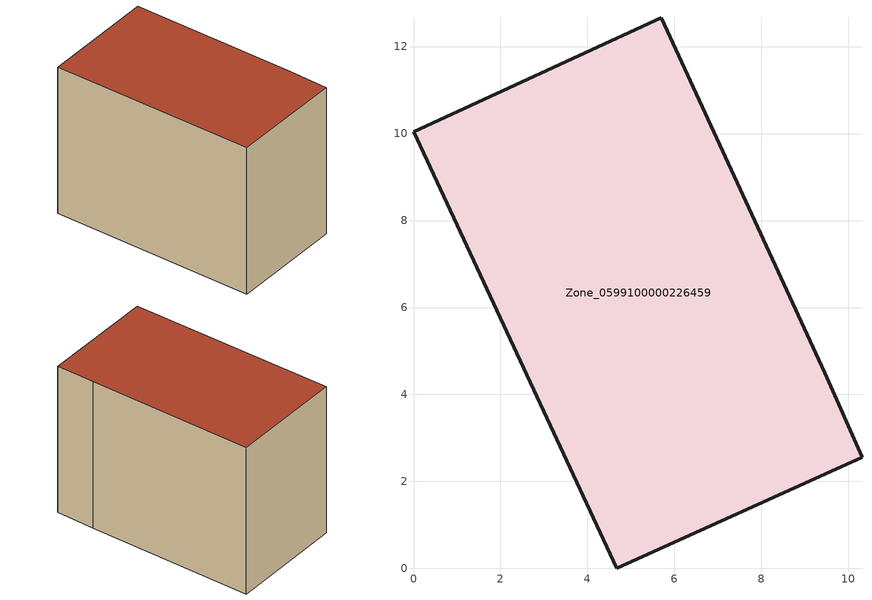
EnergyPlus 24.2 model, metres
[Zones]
Zone_0599100000226459
 floor ground (C_G): 10.31,2.56 4.67,0 0,10.04 5.7,12.67 9.46,4.5 z0
 wall outside (C_F): 4.67,0 10.31,2.56 9.46,4.5 5.7,12.67 0,10.04 4.67,0 z0:8.4
 roof outside (C_R): 9.46,4.5 5.7,12.67 0,10.04 4.67,0 10.31,2.56 z8.4
[BUILDING]
Pand.0599100000226459: North Axis=0; Terrain=City; Loads Convergence Tolerance Value=0.04; Temperature Convergence Tolerance Value=0.4; Solar Distribution=FullExterior; Maximum Number of Warmup Days=25; Minimum Number of Warmup Days=1
[Site:Location]
Rotterdam.The.Hague.AP_ZH_NLD Design_Conditions: Latitude=51.96; Longitude=4.45; Time Zone=1; Elevation=-4.5
[SITE:GROUNDTEMPERATURE:BUILDINGSURFACE]
18, 18, 18, 18, 18, 18, 18, 18, 18, 18, 18, 18
[MATERIAL] Thermal Absorptance=0.9; Solar Absorptance=0.7; Visible Absorptance=0.7
Name | Roughness | Thickness | Conductivity | Density | Specific Heat
G.TC.1946-1964 | MediumSmooth | 0.15 | 1 | 540 | 1210
F.TC.1946-1964 | Rough | 0.3 | 0.857143 | 1920 | 840
R.TC.1946-1964 | MediumRough | 0.2 | 0.235294 | 1500 | 1000
[CONSTRUCTION]
C_G: G.TC.1946-1964
C_F: F.TC.1946-1964
C_R: R.TC.1946-1964
[ZONE]
Zone_0599100000226459: Type=1; Multiplier=1; Ceiling Height=Autocalculate; Volume=Autocalculate; Floor Area=autocalculate; Part of Total Floor Area=Yes
[ZONEINFILTRATION:DESIGNFLOWRATE]
Infil_Zone_0599100000226459: Zone or ZoneList or Space or SpaceList=Zone_0599100000226459; Schedule=AlwaysOn; Design Flow Rate Calculation Method=Flow/Area; Flow Rate per Floor Area=0.003; Constant Term Coefficient=1; Temperature Term Coefficient=0; Velocity Term Coefficient=0; Velocity Squared Term Coefficient=0
[HVACTEMPLATE:ZONE:IDEALLOADSAIRSYSTEM]
Zone_0599100000226459: Maximum Heating Supply Air Temperature=50; Minimum Cooling Supply Air Temperature=13; Maximum Heating Supply Air Humidity Ratio=0.0156; Minimum Cooling Supply Air Humidity Ratio=0.0077; Heating Limit=NoLimit; Cooling Limit=NoLimit; Dehumidification Control Type=ConstantSensibleHeatRatio; Cooling Sensible Heat Ratio=0.7; Dehumidification Setpoint=60; Humidification Control Type=None; Humidification Setpoint=30; Outdoor Air Method=None; Outdoor Air Flow Rate per Person=0.00944; Outdoor Air Flow Rate per Zone Floor Area=0; Outdoor Air Flow Rate per Zone=0; Demand Controlled Ventilation Type=None; Outdoor Air Economizer Type=NoEconomizer; Heat Recovery Type=None; Sensible Heat Recovery Effectiveness=0.7; Latent Heat Recovery Effectiveness=0.65
[ZONECONTROL:THERMOSTAT]
ThermostatControl_Zone_0599100000226459: Zone or ZoneList=Zone_0599100000226459; Control Type Schedule=DualSetpointControlType; Control 1=Thermostat_Zone_0599100000226459; Temperature Difference Between Cutout And Setpoint=0
[THERMOSTATSETPOINT:DUALSETPOINT]
Thermostat_Zone_0599100000226459: Heating Setpoint Temperature Schedule=HeatingSetpoint_Zone_0599100000226459; Cooling Setpoint Temperature Schedule=CoolingSetpoint_Zone_0599100000226459
[SCHEDULE:COMPACT]
HeatingSetpoint_Zone_0599100000226459: Through: 12/31, For: AllDays, Until: 24:00, 21
CoolingSetpoint_Zone_0599100000226459: Through: 12/31, For: AllDays, Until: 24:00, 24
DualSetpointControlType: Through: 12/31, For: AllDays, Until: 24:00, 4
AlwaysOn: Through: 12/31, For: AllDays, Until: 24:00, 1
